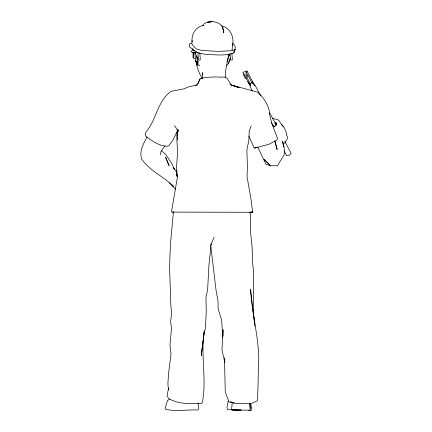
<?xml version="1.0" encoding="UTF-8"?>
<svg xmlns="http://www.w3.org/2000/svg" width="432" height="432" viewBox="0 0 432 432"><rect width="100%" height="100%" fill="white"/><g stroke="black" fill="none" stroke-linecap="round" stroke-linejoin="round"><path stroke-width="0.65" d="M191.992 43.162L192.073 40.738L192.083 41.499C191.246 34.22 196.079 26.32 203.683 25.385M173.459 211.723L170.608 242.455L169.943 255.382L169.609 268.601L170.867 305.818L171.65 313.243L170.624 321.543L171.531 328.282L169.96 344.995L171.029 354.191L168.566 373.302L167.918 383.114L168.053 386.332L168.815 389.918L168.561 388.033L167.081 395.939L168.588 398.439C178.389 404.422 190.42 403.758 201.474 403.375L202.235 402.899C206.998 379.793 200.551 355.973 204.115 332.64L204.158 330.88M249.934 403.11L250.268 408.769L249.701 403.504M225.326 77.593C225.25 69.649 227.178 61.906 229.241 54.292M232.254 402.478L231.655 408.58L231.892 409.995L250.949 410.206L251.543 409.903L251.937 408.872L250.679 403.574M202.09 78.646L202.559 72.63L202.835 74.498M211.194 243.572L208.958 264.686L207.619 289.888L205.961 297.2L206.248 311.661L205.448 328.277L204.115 332.64L203.294 339.217M177.244 131.598L176.931 135.324L177.358 139.968M204.115 332.64L201.236 355.66L203.045 341.194M177.363 132.03L176.882 141.059L177.649 151.87L176.456 168.14L177.46 176.812L171.488 211.853L173.27 212.263M197.986 61.619L197.764 63.223L198.169 64.93L199.384 65.502L199.665 65.108M229.122 54.146L228.706 56.695L229.154 54.308L226.946 61.69M198.083 61.409L197.786 63.499L196.911 56.824L195.442 53.287M228.15 401.085L226.957 407.765L227.529 409.617L241.099 410.103M160.369 154.672L160.909 151.654L164.873 145.87M245.938 73.489L246.44 71.426L246.964 70.961L252.936 82.242M234.16 51.813L233.68 52.958L235.008 49.561L233.68 52.958C225.553 55.966 216.61 54.794 208.127 54.497C202.554 53.995 196.263 53.471 192.337 48.929L193.212 49.577L189.4 46.78L189.319 44.593L190.258 43.211L191.327 43.162L193.973 46.737L196.63 49.124L201.577 50.371L217.717 51.376L231.935 50.733L234.9 49.615L235.31 47.293L234.382 44.939L233.312 43.74L232.076 43.783M234.398 51.246L235.008 49.561M276.34 123.989L275.783 125.48L274.698 126.409L273.289 125.852L274.514 127.008L272.56 124.799L271.415 122.515M230.429 58.158L228.393 63.499L227.437 64.93L226.228 65.502M230.186 58.806L228.393 63.499M251.24 125.879L249.199 131.015L248.929 139.86L246.877 150.05L247.406 166.531L247.045 176.812L250.803 197.91L252.661 211.977L251.883 212.279L172.206 212.107M246.143 72.981L246.964 70.961L242.946 72.295L248.902 83.549L250.538 85.487L249.917 83.009L245.452 74.574M210.535 245.776L214.083 237.146M231.287 85.126L239.134 87.755L229.991 84.294L230.683 84.92L230.78 84.159C227.405 80.028 228.069 76.064 221.184 77.188C214.245 76.712 207.144 77.004 200.324 78.44L197.851 83.716L195.734 85.433M197.851 83.716L200.021 78.732M147.015 136.998C143.413 143.991 138.953 151.011 141.734 159.187C149.974 171.061 163.777 176.521 173.729 186.635L171.38 184.399M177.287 131.031L173.075 139.86L168.826 145.735L167.584 146.227C159.025 146.2 151.708 140.778 145.222 135.751L145.503 132.71C156.508 120.328 157 101.385 171.061 91.33L184.113 88.792L189.005 86.702L197.737 84.92M195.291 52.704L195.658 51.975L197.176 52.078M244.021 73.861L243.475 74.947L245.117 78.046L246.321 78.203M202.7 25.796L204.487 23.522C212.161 19.051 224.591 22.675 223.744 32.999L223.328 30.245L222.167 27.286M283.208 144.639C284.71 142.144 287.987 139.909 287.453 136.636L286.513 135.2L286.816 133.261L285.061 130.378L285.077 129.119L283.392 126.382L281.626 124.524M175.997 171.158L177.071 170.435M169.592 399.244L167.524 400.523L165.089 408.127L165.515 409.18C175.91 411.907 187.31 409.428 197.996 409.995L198.547 408.548L198.088 402.97M250.025 83.781L252.067 82.701M256.532 147.458L254.783 148.068L254.124 147.836L248.8 136.102M255.863 147.614L254.74 147.987L268.747 144.374L276.728 140.081L277.587 138.596C274.315 129.514 269.973 120.76 269.325 110.938C267.538 103.599 263.336 97.097 257.591 92.227C248.729 89.84 240.17 87.296 231.309 85.055M194.47 50.722C188.995 49.734 190.642 53.752 195.302 52.229M249.728 212.171L251.883 212.279M195.275 52.915L193.32 52.936M193.088 52.126L193.153 57.947M231.892 409.995L241.067 410.092M248.978 410.184L250.949 410.206L248.972 410.184M230.693 401.895L234.166 402.899L228.965 401.911L225.256 391.813L224.489 357.853L224.888 359.78M221.697 25.861C230.504 27.832 234.673 37.714 232.335 45.932L232.513 43.459L232.07 50.479M195.048 58.72L193.255 57.947L193.255 52.126M230.737 401.965L234.473 403.375L246.78 403.672L252.223 403.191L257.364 400.804C258.309 386.662 258.115 372.411 258.79 358.214C258.26 335.021 251.737 312.412 250.555 289.213L254.146 320.555M272.311 118.238L278.689 120.107L282.571 126.041L283.392 126.382M274.811 123.385L276.453 124.097M161.53 150.806L165.893 154.607L171.607 163.242L174.442 169.274L173.383 167.87L176.472 171.623L177.125 176.656L176.461 174.161M175.478 189.194L169.355 182.725M202.322 78.251C197.154 70.772 195.507 61.139 194.767 52.196M174.425 125.631L178.54 131.269L177.984 129.605M254.885 85.914L252.639 82.404L255.317 85.687L260.75 95.942M269.449 112.379L276.361 125.431M284.866 141.496L291.168 153.398L289.321 155.245L286.67 155.779L284.153 151.016M247.115 73.694L251.581 82.129L253.152 84.1L252.59 81.594M246.299 74.169L247.779 76.961M250.393 85.606L247.963 81.767L249.556 84.029L250.819 88.069L252.32 90.904M257.834 147.215L265.896 164.133L270.513 165.807L277.425 165.731L284.137 154.802L284.418 151.627L283.981 146.286L282.533 141.269L283.273 145.125M276.242 123.46L275.816 122.18L276.07 124.562M197.672 59.432L196.798 56.489L197.597 60.064M274.968 141.302L277.123 149.769L274.887 140.962M224.926 362.594L221.967 350.185L223.02 329.702L223.133 336.199M249.982 212.128L250.603 215.935L250.393 230.688L252.104 246.872L252.693 263.612L253.557 271.534L253.498 314.744L254.702 320.809L254.821 326.257M210.875 246.796L215.984 289.742L218.009 301.088L218.144 308.983L221.692 320.107L222.68 337.975M231.903 53.255L232.373 59.837L231.979 60.064L230.477 59.956L230.029 53.584M199.805 52.596L200.313 59.897L198.774 60.102L198.428 59.956L197.888 52.31M177.341 135.211L177.239 129.319M254.221 322.537L254.275 323.854M283.538 143.775L283.64 147.053M212.441 21.6L207.338 22.351L212.441 21.6M251.635 212.101L250.852 212.204L252.661 211.977L251.635 212.101M270.513 165.807L264.136 159.354L270.513 165.807M166.309 158.706L165.607 157.291L169.09 165.737L166.309 158.706M197.316 65.21L195.55 60.21L197.316 65.21"/></g></svg>
